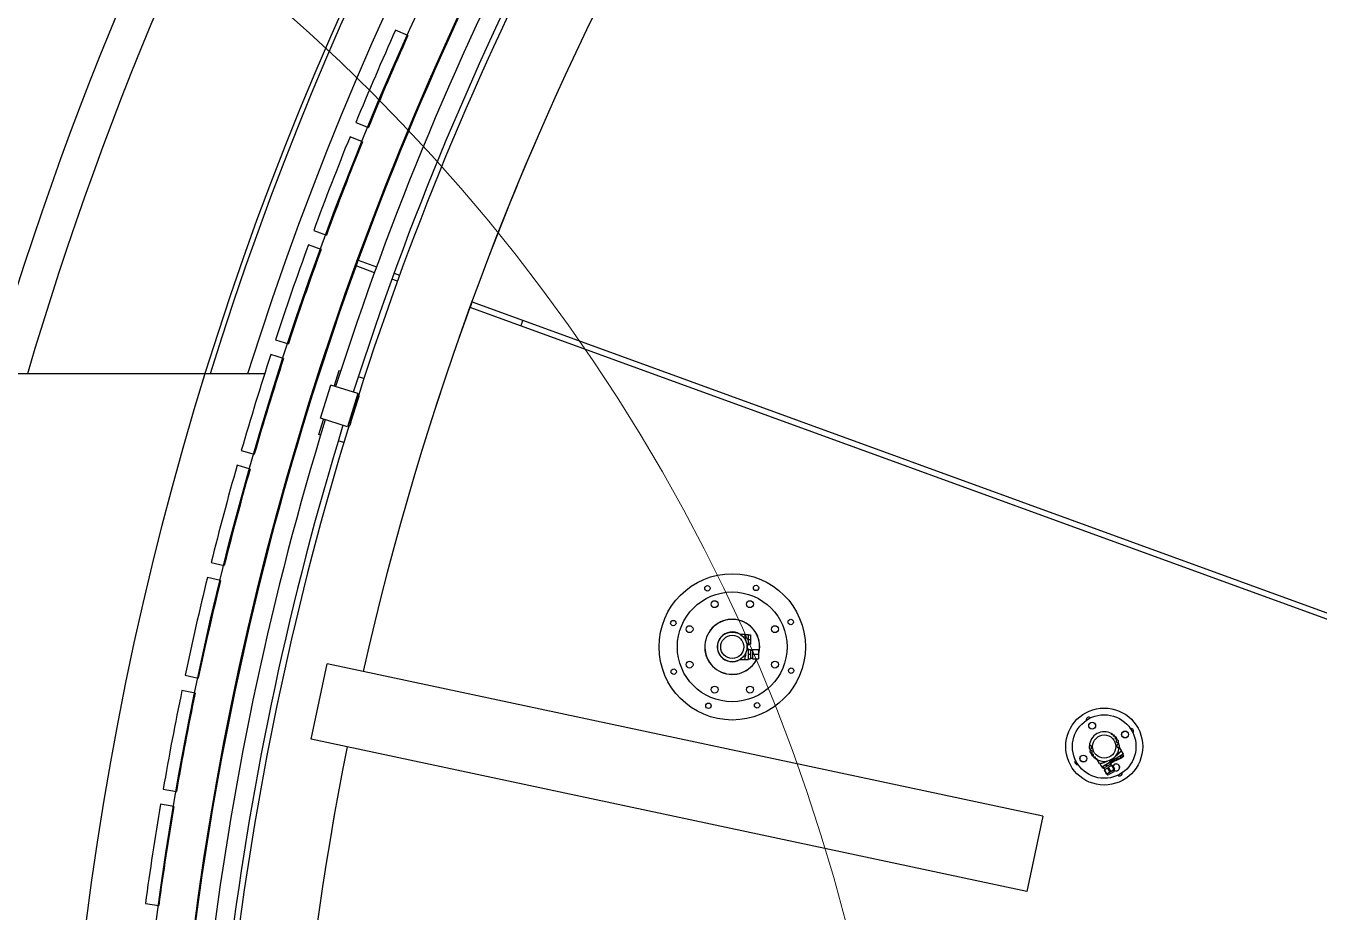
# Model space of a CAD drawing. Header units: millimetres. Extents: x 0 to 89100, y 0 to 63000.
# Drawn here: x 34359 to 37717, y 16905 to 19206 of the extents above; entities that cross this region are included whole.
import ezdxf

# ---------------------------------------------------------------- set-up
doc = ezdxf.new("R2010")
doc.units = ezdxf.units.MM
doc.header["$LTSCALE"] = 150
doc.layers.add('4003-AREA-02.1_F-Foundation', color=7, linetype='Continuous', lineweight=25, true_color=0xadadad)
for name, color, linetype, lineweight in [('4003-AREA-02.1_T-Tank', 7, 'Continuous', 25), ('Detail Boundary', 7, 'Continuous', 18), ('Visible', 7, 'Continuous', 25), ('Visible Narrow', 7, 'Continuous', 18)]:
    doc.layers.add(name, color=color, linetype=linetype, lineweight=lineweight)

# ---------------------------------------------------------------- blocks, each defined once
blk = doc.blocks.new('2dDetail0')
at = {"layer": 'Detail Boundary'}
blk.add_circle((212.881, 104.715), 31.352, dxfattribs=at)

msp = doc.modelspace()

# ---------------------------------------------------------------- linework, layer by layer
at = {"layer": '4003-AREA-02.1_F-Foundation'}
msp.add_circle((42877.43, 15802.58), 8430, dxfattribs=at)
at = {"layer": '4003-AREA-02.1_T-Tank'}
msp.add_circle((42877.43, 15802.58), 8150, dxfattribs=at)
at = {"layer": 'Visible'}
for p, q in [((35350.7, 19180.58), (35318.8, 19194.98)), ((35215.74, 18955.31), (35248.14, 18942.07)), ((35233.01, 18905.05), (35200.61, 18918.29)), ((35106.31, 18675.03), (35139.17, 18662.97)), ((35125.39, 18625.42), (35092.54, 18637.48)), ((35263.99, 18565.14), (35216.2, 18582.53)), ((35221.68, 18597.56), (35269.46, 18580.17)), ((35323.8, 18543.37), (35309.37, 18548.62)), ((35314.85, 18563.65), (35329.27, 18558.4)), ((42468.9, 15942.76), (35512.23, 18474.78)), ((35517.71, 18489.82), (42474.38, 15957.8)), ((35007.14, 18390.96), (35040.41, 18380.1)), ((35028.01, 18342.08), (34994.73, 18352.93)), ((35171.36, 18310.71), (35159.09, 18271.59)), ((35175.95, 18309.27), (35171.36, 18310.71)), ((34978.62, 18302.58), (28417.42, 18302.58)), ((35124.22, 18187.15), (35151.15, 18273.03)), ((35220.81, 18251.18), (35151.15, 18273.03)), ((35159.09, 18271.59), (35158.79, 18270.64)), ((35236.65, 18290.23), (35222.04, 18294.81)), ((35220.81, 18251.18), (35193.87, 18165.31)), ((35218.53, 18237.23), (35199.97, 18178.07)), ((35202.84, 18177.17), (35221.39, 18236.33)), ((35218.41, 18243.55), (35220.32, 18242.95)), ((35218.53, 18237.23), (35220.32, 18242.95)), ((35219.31, 18246.41), (35224.08, 18244.92)), ((35221.39, 18236.33), (35224.08, 18244.92)), ((35119.28, 18144.69), (35131.55, 18183.81)), ((35193.87, 18165.31), (35124.22, 18187.15)), ((35131.85, 18184.76), (35131.55, 18183.81)), ((35195.37, 18170.08), (35200.14, 18168.58)), ((35196.27, 18172.94), (35198.18, 18172.34)), ((35199.97, 18178.07), (35198.18, 18172.34)), ((35202.84, 18177.17), (35200.14, 18168.58)), ((35123.88, 18143.24), (35119.28, 18144.69)), ((34918.34, 18103.47), (34951.99, 18093.83)), ((35184.55, 18124.21), (35169.97, 18128.79)), ((34940.97, 18055.38), (34907.32, 18065.02)), ((34840.04, 17812.95), (34874.02, 17804.54)), ((34864.4, 17765.71), (34830.43, 17774.13)), ((36212.71, 17626.74), (36224.95, 17626.74)), ((36225.16, 17626.15), (36235.59, 17626.15)), ((36228.77, 17612.65), (36228.77, 17612.65)), ((36230.77, 17601.42), (36231.59, 17601.42)), ((36231.06, 17599.83), (36231.59, 17599.83)), ((36231.59, 17601.42), (36231.59, 17599.83)), ((36231.59, 17587.46), (36231.59, 17599.83)), ((36231.59, 17599.15), (36235.59, 17599.15)), ((36235.59, 17624.65), (36235.59, 17626.15)), ((36235.59, 17624.65), (36235.59, 17624.01)), ((36235.59, 17624.65), (36240.59, 17624.65)), ((36235.59, 17613.29), (36235.59, 17624.01)), ((36235.59, 17613.29), (36235.59, 17612.65)), ((36235.59, 17612.65), (36235.59, 17612.01)), ((36235.59, 17612.65), (36240.59, 17612.65)), ((36235.59, 17601.29), (36235.59, 17612.01)), ((36235.59, 17601.29), (36235.59, 17600.65)), ((36235.59, 17600.65), (36240.59, 17600.65)), ((36235.59, 17599.15), (36235.59, 17600.65)), ((36240.59, 17624.65), (36240.59, 17612.65)), ((36240.59, 17612.65), (36240.59, 17600.65)), ((36230.77, 17585.87), (36231.59, 17585.87)), ((36231.06, 17587.46), (36231.59, 17587.46)), ((36231.59, 17588.15), (36235.59, 17588.15)), ((36231.59, 17587.46), (36231.59, 17585.87)), ((36235.59, 17586.65), (36235.59, 17588.15)), ((36235.59, 17586.65), (36235.59, 17586.01)), ((36235.59, 17586.65), (36240.59, 17586.65)), ((36235.59, 17575.29), (36235.59, 17586.01)), ((36235.59, 17575.29), (36235.59, 17574.65)), ((36235.59, 17574.65), (36235.59, 17574.01)), ((36235.59, 17574.65), (36240.59, 17574.65)), ((36235.59, 17563.29), (36235.59, 17574.01)), ((36240.59, 17586.65), (36240.59, 17574.65)), ((36240.59, 17584.65), (36245.59, 17584.65)), ((36240.59, 17574.65), (36240.59, 17562.65)), ((36240.59, 17564.65), (36245.59, 17564.65)), ((36245.59, 17586.65), (36245.59, 17574.65)), ((36245.59, 17586.65), (36261.59, 17586.65)), ((36245.59, 17574.65), (36245.59, 17562.65)), ((36245.59, 17574.65), (36261.59, 17574.65)), ((36261.59, 17586.65), (36261.59, 17574.65)), ((36261.59, 17574.65), (36261.59, 17562.65)), ((35099.94, 17353.55), (35141.52, 17549.18)), ((37000, 17154.11), (35141.52, 17549.18)), ((36212.71, 17560.56), (36224.95, 17560.56)), ((36225.16, 17561.15), (36235.59, 17561.15)), ((36235.59, 17563.29), (36235.59, 17562.65)), ((36235.59, 17562.65), (36240.59, 17562.65)), ((36235.59, 17561.15), (36235.59, 17562.65)), ((36245.59, 17562.65), (36261.59, 17562.65)), ((34772.34, 17519.78), (34806.6, 17512.61)), ((34798.4, 17473.46), (34764.15, 17480.63)), ((36958.41, 16958.48), (35099.94, 17353.55)), ((37203.71, 17324.16), (37198.02, 17334)), ((37146.69, 17290.56), (37140.28, 17301.21)), ((37175.86, 17295.4), (37152.6, 17281.7)), ((37171.87, 17297.7), (37171.45, 17298.4)), ((37171.87, 17297.7), (37173.24, 17298.5)), ((37172.97, 17298.96), (37173.24, 17298.5)), ((37183.89, 17304.78), (37173.24, 17298.5)), ((37175.2, 17295.54), (37173.4, 17298.6)), ((37175.23, 17295.56), (37173.43, 17298.62)), ((37175.23, 17295.56), (37175.2, 17295.54)), ((37177.3, 17296.78), (37175.5, 17299.83)), ((37175.67, 17295.73), (37175.86, 17295.4)), ((37178.3, 17297.37), (37176.5, 17300.43)), ((37176.63, 17295.86), (37176.5, 17296.09)), ((37176.55, 17295.81), (37184.64, 17300.58)), ((37177.82, 17293.66), (37176.55, 17295.81)), ((37178.3, 17297.37), (37177.3, 17296.78)), ((37177.82, 17293.66), (37185.91, 17298.42)), ((37182.43, 17299.8), (37180.63, 17302.86)), ((37183.44, 17300.4), (37181.64, 17303.45)), ((37183.44, 17300.4), (37182.43, 17299.8)), ((37183.89, 17304.78), (37183.63, 17305.24)), ((37185.5, 17301.61), (37183.7, 17304.67)), ((37185.54, 17301.63), (37183.74, 17304.69)), ((37183.89, 17304.78), (37185.27, 17305.59)), ((37184.56, 17300.53), (37184.43, 17300.76)), ((37185.91, 17298.42), (37184.64, 17300.58)), ((37184.85, 17306.3), (37185.27, 17305.59)), ((37185.14, 17301.32), (37185.34, 17300.99)), ((37208.6, 17314.69), (37185.34, 17300.99)), ((37185.54, 17301.63), (37185.5, 17301.61)), ((37188.1, 17297.97), (37186.07, 17301.42)), ((37188.32, 17298.1), (37186.29, 17301.55)), ((37195.3, 17300.82), (37188.1, 17297.97)), ((37188.1, 17297.97), (37188.32, 17298.1)), ((37191.77, 17300.14), (37189.74, 17303.58)), ((37191.77, 17300.14), (37195.55, 17302.36)), ((37195.55, 17302.36), (37193.52, 17305.81)), ((37195.3, 17300.82), (37203.91, 17305.9)), ((37202.45, 17306.43), (37200.42, 17309.87)), ((37202.45, 17306.43), (37206.23, 17308.65)), ((37203.3, 17323.68), (37208.6, 17314.69)), ((37203.91, 17305.9), (37209.9, 17310.82)), ((37206.23, 17308.65), (37204.2, 17312.1)), ((37209.68, 17310.69), (37207.64, 17314.13)), ((37209.9, 17310.82), (37207.87, 17314.26)), ((37209.68, 17310.69), (37209.9, 17310.82)), ((37147.3, 17290.68), (37152.6, 17281.7)), ((37153.59, 17282.28), (37156.13, 17277.98)), ((37154.45, 17282.79), (37156.99, 17278.48)), ((37156.13, 17277.98), (37156.99, 17278.48)), ((37156.99, 17278.48), (37165.03, 17283.22)), ((37158.15, 17279.17), (37160.69, 17274.86)), ((37158.66, 17273.67), (37159.53, 17274.18)), ((37158.66, 17273.67), (37164.12, 17264.41)), ((37167.57, 17278.91), (37159.53, 17274.18)), ((37159.53, 17274.18), (37164.98, 17264.91)), ((37162.49, 17287.53), (37165.03, 17283.22)), ((37164.12, 17264.41), (37164.98, 17264.91)), ((37164.44, 17288.68), (37166.98, 17284.37)), ((37165.74, 17263.33), (37165.02, 17263.51)), ((37165.03, 17283.22), (37166.98, 17284.37)), ((37185.56, 17275), (37165.74, 17263.33)), ((37166.98, 17284.37), (37175.67, 17289.49)), ((37167.57, 17278.91), (37169.52, 17280.06)), ((37167.57, 17278.91), (37173.03, 17269.65)), ((37178.21, 17285.18), (37169.52, 17280.06)), ((37169.52, 17280.06), (37174.98, 17270.8)), ((37184.14, 17269.53), (37171.22, 17261.91)), ((37173.03, 17269.65), (37174.98, 17270.8)), ((37173.13, 17293.8), (37175.67, 17289.49)), ((37174.22, 17294.44), (37176.76, 17290.13)), ((37174.87, 17294.82), (37177.4, 17290.51)), ((37175.38, 17289.32), (37177.92, 17285.01)), ((37175.67, 17289.49), (37176.76, 17290.13)), ((37176.76, 17290.13), (37177.4, 17290.51)), ((37178.21, 17285.18), (37179.3, 17285.82)), ((37178.21, 17285.18), (37183.67, 17275.92)), ((37179.94, 17286.2), (37179.3, 17285.82)), ((37179.3, 17285.82), (37184.75, 17276.56)), ((37179.94, 17286.2), (37185.4, 17276.94)), ((37183.67, 17275.92), (37184.75, 17276.56)), ((37185.56, 17275), (37185.74, 17275.72)), ((34715.34, 17224.35), (34749.83, 17218.42)), ((34743.06, 17179), (34708.57, 17184.92)), ((37000, 17154.11), (36958.41, 16958.48)), ((34669.09, 16927.03), (34703.78, 16922.37))]:
    msp.add_line(p, q, dxfattribs=at)
for centre, radius in [((42877.43, 15802.58), 8250), ((36193.09, 17593.65), 190), ((36193.09, 17593.65), 142.5), ((36128.6, 17745.53), 7), ((36254.88, 17746.64), 7), ((36147.16, 17704.51), 9), ((36239.01, 17704.51), 9), ((36344.96, 17658.14), 7), ((36040.1, 17655.44), 7), ((36082.22, 17639.57), 9), ((36193.09, 17593.65), 38.47), ((36303.95, 17639.57), 9), ((36193.09, 17593.65), 29.99), ((36041.21, 17529.16), 7), ((36082.22, 17547.73), 9), ((36303.95, 17547.73), 9), ((36346.08, 17531.86), 7), ((36147.16, 17482.78), 9), ((36239.01, 17482.78), 9), ((36131.29, 17440.66), 7), ((36257.57, 17441.77), 7), ((37159.01, 17334.83), 100), ((37159.01, 17334.83), 82.5), ((37127.76, 17388.96), 9), ((37127.76, 17388.96), 8.75), ((37159.02, 17334.81), 30), ((37178.97, 17367.37), 1.31), ((37183.99, 17363.04), 1.82), ((37213.14, 17366.08), 9), ((37213.14, 17366.08), 8.75), ((37104.89, 17303.58), 9), ((37104.89, 17303.58), 8.75), ((37134.06, 17306.59), 1.82), ((37139.08, 17302.25), 1.31)]:
    msp.add_circle(centre, radius, dxfattribs=at)
for centre, radius, start, end in [((42877.43, 15802.58), 8966, 45.965085, 163.809544), ((42877.43, 15802.58), 8420, 197.272232, 162.727768), ((42877.43, 15802.58), 8326.9, 263.582685, 162.528471), ((42877.43, 15802.58), 8874, 135.297004, 163.637001), ((42877.43, 15802.58), 8150, 140.056241, 159.943759), ((42877.43, 15802.58), 8099.15, 152.355853, 162.268046), ((42877.43, 15802.58), 8050.85, 152.355853, 162.266136), ((42877.43, 15802.58), 8285, 155.828902, 157.633203), ((42877.43, 15802.58), 8250, 155.829489, 157.632616), ((42877.43, 15802.58), 8285, 157.909827, 159.714127), ((42877.43, 15802.58), 8250, 157.910414, 159.713541), ((42877.43, 15802.58), 8285, 159.990752, 161.795052), ((42877.43, 15802.58), 8250, 159.991339, 161.794466), ((42877.43, 15802.58), 8150, 160.056241, 179.943759), ((42877.43, 15802.58), 8150, 159.943759, 160.056241), ((42877.43, 15802.58), 7695, 159.940433, 160.059567), ((42877.43, 15802.58), 8285, 162.071677, 163.875977), ((42877.43, 15802.58), 8250, 162.072264, 163.87539), ((42877.43, 15802.58), 8099.15, 162.904736, 172.926587), ((42877.43, 15802.58), 8050.85, 162.906646, 172.924677), ((42877.43, 15802.58), 8285, 164.152602, 165.956902), ((42877.43, 15802.58), 8250, 164.153188, 165.956315), ((42877.43, 15802.58), 8285, 166.233526, 168.037827), ((42877.43, 15802.58), 8250, 166.234113, 168.03724), ((36193.09, 17593.65), 71.5, 343.34381, 334.30589), ((36193.09, 17593.65), 71.21, 344.13671, 334.19435), ((36193.09, 17593.65), 38.69, 58.78656, 301.21344), ((36130.59, 17593.65), 100, 6.231, 10.95278), ((36193.09, 17593.65), 38.69, 354.25945, 5.74055), ((36130.59, 17593.65), 100, 349.04722, 353.769), ((42877.43, 15802.58), 8285, 168.314451, 170.118752), ((42877.43, 15802.58), 8250, 168.315038, 170.118165), ((37119.01, 17404.11), 7, 48.60084, 191.39916), ((37159.02, 17334.81), 38.47, 60.41135, 177.48785), ((37179.02, 17367.45), 1.21, 55.0364, 61.97569), ((37159.02, 17334.81), 38.47, 50.96709, 56.60065), ((37184.05, 17363.11), 1.72, 45.07294, 51.93906), ((37159.02, 17334.81), 38.47, 39.54736, 46.04491), ((37228.29, 17374.83), 7, 318.60084, 101.39916), ((37159.02, 17334.81), 38.47, 187.52415, 197.52173), ((37159.02, 17334.81), 38.47, 240.41135, 357.48785), ((37188.75, 17356.82), 2.51, 33.10268, 39.90933), ((37159.02, 17334.81), 38.47, 25.49027, 33.46464), ((37192.2, 17347.89), 3.86, 18.12939, 24.88465), ((37159.02, 17334.81), 38.47, 7.52415, 17.52173), ((37089.73, 17294.83), 7, 138.60084, 281.39916), ((37125.85, 17321.74), 3.86, 198.12939, 204.88465), ((37159.02, 17334.81), 38.47, 205.49027, 213.46464), ((37129.29, 17312.81), 2.51, 213.10268, 219.90933), ((37159.02, 17334.81), 38.47, 219.54736, 226.04491), ((37133.99, 17306.52), 1.72, 225.07294, 231.93906), ((37159.02, 17334.81), 38.47, 230.96709, 236.60065), ((37139.02, 17302.17), 1.21, 235.0364, 241.97569), ((37127.3, 17388.66), 100, 289.55322, 294.275), ((37160.29, 17332.66), 40, 291.87907, 309.13293), ((37178.15, 17302.35), 8.7, 267.84619, 333.16581), ((37160.29, 17332.66), 39.62, 297.03618, 303.97582), ((37127.3, 17388.66), 100, 306.737, 311.45878), ((37169.19, 17265.36), 4, 210.506, 300.506), ((37190.26, 17280.7), 9, 242.46761, 163.1805), ((37190.26, 17280.7), 8.75, 241.66852, 164.70872), ((37182.11, 17272.97), 4, 300.506, 30.506), ((37199.01, 17265.55), 7, 228.60084, 11.39916), ((42877.43, 15802.58), 8285, 170.395376, 172.199677), ((42877.43, 15802.58), 8250, 170.395963, 172.19909)]:
    msp.add_arc(centre, radius, start, end, dxfattribs=at)
for centre, major_axis, ratio, start_param, end_param in [((42870.09, 15803.76), (1242.75, 7728.95), 0.9999988, 0.4482162, 1.5079561), ((42870.1, 15803.76), (1274.5, 7926.4), 0.9999988, 1.2449539, 1.4211825), ((42870.17, 15803.75), (1242.66, 7728.43), 0.9999988, 1.3799582, 1.3820022), ((42870.1, 15803.76), (1274.5, 7926.4), 0.9999988, 1.4311474, 1.6073806), ((42870.09, 15803.76), (1242.75, 7728.95), 0.9999988, 1.5335054, 2.518931), ((37156.19, 17330.24), (20.11, -34.14), 0.5, 6.2226255, 6.3437451), ((37164.4, 17335.08), (20.11, -34.14), 0.5, 6.2226255, 6.3437451)]:
    msp.add_ellipse(centre, major_axis=major_axis, ratio=ratio, start_param=start_param, end_param=end_param, dxfattribs=at)
for points, knots in [([(36228.77, 17612.65), (36228.43, 17614.4), (36228.04, 17616.12), (36227.24, 17619.35), (36226.83, 17620.83), (36226.06, 17623.41), (36225.72, 17624.49), (36225.2, 17626.03), (36225.03, 17626.51), (36224.96, 17626.72), (36224.95, 17626.74), (36224.95, 17626.74)], [-3.2040286, -3.2040286, -3.2040286, -3.2040286, -2.6702293, -2.6702293, -2.1390184, -2.1390184, -1.6018016, -1.6018016, -1.0849327, -1.0849327, -0.9490741, -0.9490741, -0.9490741, -0.9490741]), ([(36224.95, 17560.56), (36224.95, 17560.56), (36224.95, 17560.56), (36224.96, 17560.58), (36225.09, 17560.94), (36225.56, 17562.33), (36225.9, 17563.37), (36226.7, 17565.99), (36227.15, 17567.58), (36228, 17571), (36228.41, 17572.81), (36228.77, 17574.65)], [-2.2570602, -2.2570602, -2.2570602, -2.2570602, -2.2374266, -2.2374266, -1.7027674, -1.7027674, -1.1397398, -1.1397398, -0.5606326, -0.5606326, 0, 0, 0, 0]), ([(37120.52, 17336.42), (37120.26, 17336.1), (37120.06, 17335.74), (37119.75, 17334.99), (37119.64, 17334.6), (37119.47, 17333.47), (37119.5, 17332.71), (37119.83, 17331.36), (37120.08, 17330.84), (37120.58, 17330.06), (37120.89, 17329.73), (37121.56, 17329.24), (37121.88, 17329.09), (37122.54, 17328.89), (37122.87, 17328.86), (37123.57, 17328.93), (37123.92, 17329.04), (37124.51, 17329.36), (37124.87, 17329.6), (37125.23, 17330.05)], [-1.6090311, -1.6090311, -1.6090311, -1.6090311, -1.482703, -1.482703, -1.3561132, -1.3561132, -1.1304218, -1.1304218, -0.9277192, -0.9277192, -0.7363072, -0.7363072, -0.5716999, -0.5716999, -0.3817858, -0.3817858, -0.1705714, -0.1705714, 0, 0, 0, 0]), ([(37125.23, 17330.05), (37125.61, 17330.51), (37125.82, 17331.01), (37126.09, 17331.79), (37126.19, 17332.27), (37126.26, 17333.34), (37126.21, 17334), (37125.86, 17335.23), (37125.61, 17335.74), (37125.11, 17336.44), (37124.81, 17336.8), (37124.07, 17337.28), (37123.75, 17337.42), (37123.03, 17337.6), (37122.72, 17337.59), (37122.18, 17337.54), (37121.83, 17337.42), (37121.25, 17337.1), (37120.88, 17336.86), (37120.52, 17336.42)], [-1.472432, -1.472432, -1.472432, -1.472432, -1.3377055, -1.3377055, -1.1479442, -1.1479442, -0.917166, -0.917166, -0.7189185, -0.7189185, -0.5770011, -0.5770011, -0.4876941, -0.4876941, -0.3821992, -0.3821992, -0.1715089, -0.1715089, 0, 0, 0, 0]), ([(37188.77, 17359.32), (37188.66, 17359.31), (37188.61, 17359.3), (37188.34, 17359.26), (37188.11, 17359.18), (37187.71, 17358.95), (37187.53, 17358.8), (37187.28, 17358.47), (37187.13, 17358.26), (37186.96, 17357.67), (37186.93, 17357.37), (37187, 17356.76), (37187.1, 17356.44), (37187.41, 17355.86), (37187.63, 17355.6), (37188.12, 17355.2), (37188.38, 17355.05), (37188.92, 17354.88), (37189.19, 17354.84), (37189.45, 17354.85)], [-0.88809405, -0.88809405, -0.88809405, -0.88809405, -0.85408507, -0.85408507, -0.70432621, -0.70432621, -0.55057287, -0.55057287, -0.45351319, -0.45351319, -0.36719905, -0.36719905, -0.26892999, -0.26892999, -0.1703214, -0.1703214, -0.07964232, -0.07964232, 0, 0, 0, 0]), ([(37189.45, 17354.85), (37189.61, 17354.86), (37189.77, 17354.89), (37190.08, 17354.98), (37190.22, 17355.05), (37190.6, 17355.27), (37190.77, 17355.45), (37190.99, 17355.77), (37191.14, 17356), (37191.28, 17356.63), (37191.29, 17356.93), (37191.19, 17357.55), (37191.07, 17357.86), (37190.72, 17358.41), (37190.5, 17358.66), (37189.99, 17359.04), (37189.72, 17359.16), (37189.24, 17359.3), (37189.06, 17359.33), (37188.77, 17359.32)], [-2.0208705, -2.0208705, -2.0208705, -2.0208705, -1.8772545, -1.8772545, -1.7333861, -1.7333861, -1.4840345, -1.4840345, -1.2802086, -1.2802086, -1.1063424, -1.1063424, -0.9134867, -0.9134867, -0.7236901, -0.7236901, -0.5382233, -0.5382233, -0.3900342, -0.3900342, -0.3900342, -0.3900342]), ([(37194.84, 17350.7), (37194.79, 17350.74), (37194.74, 17350.79), (37194.41, 17351.06), (37194.1, 17351.24), (37193.35, 17351.51), (37192.99, 17351.54), (37192.44, 17351.51), (37192.14, 17351.46), (37191.53, 17351.18), (37191.26, 17350.98), (37190.77, 17350.47), (37190.58, 17350.16), (37190.3, 17349.39), (37190.23, 17348.94), (37190.27, 17347.99), (37190.39, 17347.49), (37190.81, 17346.58), (37191.1, 17346.17), (37191.46, 17345.83)], [-0.9704707, -0.9704707, -0.9704707, -0.9704707, -0.9524176, -0.9524176, -0.85976986, -0.85976986, -0.74750581, -0.74750581, -0.64536478, -0.64536478, -0.54574744, -0.54574744, -0.43407682, -0.43407682, -0.30115872, -0.30115872, -0.14884368, -0.14884368, 0, 0, 0, 0]), ([(37191.46, 17345.83), (37191.64, 17345.66), (37191.84, 17345.51), (37192.26, 17345.27), (37192.48, 17345.17), (37193.06, 17345), (37193.4, 17344.98), (37193.95, 17345.03), (37194.22, 17345.09), (37194.79, 17345.35), (37195.06, 17345.55), (37195.54, 17346.06), (37195.73, 17346.38), (37196.01, 17347.15), (37196.07, 17347.6), (37196.03, 17348.56), (37195.9, 17349.07), (37195.43, 17350.09), (37195.11, 17350.45), (37194.84, 17350.7)], [-1.02918354, -1.02918354, -1.02918354, -1.02918354, -0.99109345, -0.99109345, -0.95291598, -0.95291598, -0.89650154, -0.89650154, -0.85215658, -0.85215658, -0.80310396, -0.80310396, -0.74741836, -0.74741836, -0.68109495, -0.68109495, -0.60482262, -0.60482262, -0.51371144, -0.51371144, -0.51371144, -0.51371144]), ([(37192.82, 17339.58), (37192.44, 17339.11), (37192.23, 17338.62), (37191.95, 17337.84), (37191.86, 17337.36), (37191.79, 17336.29), (37191.84, 17335.63), (37192.19, 17334.4), (37192.43, 17333.89), (37192.93, 17333.18), (37193.24, 17332.82), (37193.98, 17332.34), (37194.29, 17332.2), (37195.01, 17332.02), (37195.32, 17332.03), (37195.86, 17332.09), (37196.22, 17332.21), (37196.8, 17332.52), (37197.17, 17332.77), (37197.53, 17333.21)], [-1.472432, -1.472432, -1.472432, -1.472432, -1.3377055, -1.3377055, -1.1479442, -1.1479442, -0.917166, -0.917166, -0.7189185, -0.7189185, -0.5770011, -0.5770011, -0.4876941, -0.4876941, -0.3821992, -0.3821992, -0.1715089, -0.1715089, 0, 0, 0, 0]), ([(37197.53, 17333.21), (37197.78, 17333.53), (37197.98, 17333.88), (37198.29, 17334.63), (37198.4, 17335.03), (37198.58, 17336.16), (37198.55, 17336.91), (37198.22, 17338.26), (37197.97, 17338.79), (37197.46, 17339.56), (37197.16, 17339.9), (37196.49, 17340.39), (37196.16, 17340.54), (37195.51, 17340.74), (37195.17, 17340.77), (37194.48, 17340.7), (37194.12, 17340.58), (37193.54, 17340.27), (37193.17, 17340.02), (37192.82, 17339.58)], [-1.6078877, -1.6078877, -1.6078877, -1.6078877, -1.4817493, -1.4817493, -1.3553528, -1.3553528, -1.1299686, -1.1299686, -0.9275041, -0.9275041, -0.7363385, -0.7363385, -0.5717803, -0.5717803, -0.3818182, -0.3818182, -0.170612, -0.170612, 0, 0, 0, 0]), ([(37126.58, 17323.8), (37126.4, 17323.96), (37126.21, 17324.11), (37125.79, 17324.36), (37125.56, 17324.46), (37124.98, 17324.63), (37124.65, 17324.65), (37124.09, 17324.6), (37123.83, 17324.54), (37123.26, 17324.28), (37122.99, 17324.08), (37122.51, 17323.56), (37122.32, 17323.25), (37122.03, 17322.48), (37121.97, 17322.02), (37122.01, 17321.06), (37122.14, 17320.55), (37122.62, 17319.54), (37122.94, 17319.17), (37123.2, 17318.93)], [-1.02918354, -1.02918354, -1.02918354, -1.02918354, -0.99109345, -0.99109345, -0.95291598, -0.95291598, -0.89650154, -0.89650154, -0.85215658, -0.85215658, -0.80310396, -0.80310396, -0.74741836, -0.74741836, -0.68109495, -0.68109495, -0.60482262, -0.60482262, -0.51371144, -0.51371144, -0.51371144, -0.51371144]), ([(37123.2, 17318.93), (37123.25, 17318.88), (37123.31, 17318.84), (37123.64, 17318.57), (37123.95, 17318.38), (37124.69, 17318.11), (37125.06, 17318.09), (37125.6, 17318.11), (37125.91, 17318.17), (37126.52, 17318.44), (37126.79, 17318.64), (37127.27, 17319.16), (37127.46, 17319.47), (37127.75, 17320.23), (37127.81, 17320.68), (37127.78, 17321.64), (37127.66, 17322.14), (37127.24, 17323.05), (37126.95, 17323.46), (37126.58, 17323.8)], [-0.96963496, -0.96963496, -0.96963496, -0.96963496, -0.95160389, -0.95160389, -0.85904006, -0.85904006, -0.74686425, -0.74686425, -0.64482063, -0.64482063, -0.54529794, -0.54529794, -0.43373625, -0.43373625, -0.3009485, -0.3009485, -0.14878153, -0.14878153, 0, 0, 0, 0]), ([(37128.59, 17314.78), (37128.43, 17314.77), (37128.27, 17314.74), (37127.97, 17314.65), (37127.82, 17314.58), (37127.45, 17314.35), (37127.28, 17314.17), (37127.05, 17313.86), (37126.91, 17313.63), (37126.76, 17313), (37126.75, 17312.7), (37126.86, 17312.08), (37126.98, 17311.77), (37127.32, 17311.21), (37127.54, 17310.97), (37128.06, 17310.59), (37128.33, 17310.46), (37128.8, 17310.33), (37128.98, 17310.3), (37129.28, 17310.31)], [-2.0208705, -2.0208705, -2.0208705, -2.0208705, -1.8772545, -1.8772545, -1.7333861, -1.7333861, -1.4840345, -1.4840345, -1.2802086, -1.2802086, -1.1063424, -1.1063424, -0.9134867, -0.9134867, -0.7236901, -0.7236901, -0.5382233, -0.5382233, -0.3900342, -0.3900342, -0.3900342, -0.3900342]), ([(37129.28, 17310.31), (37129.39, 17310.32), (37129.43, 17310.33), (37129.71, 17310.37), (37129.93, 17310.45), (37130.34, 17310.68), (37130.52, 17310.83), (37130.77, 17311.15), (37130.91, 17311.37), (37131.09, 17311.96), (37131.11, 17312.25), (37131.05, 17312.87), (37130.95, 17313.19), (37130.63, 17313.76), (37130.42, 17314.02), (37129.93, 17314.43), (37129.66, 17314.57), (37129.12, 17314.75), (37128.86, 17314.79), (37128.59, 17314.78)], [-0.88809405, -0.88809405, -0.88809405, -0.88809405, -0.85408507, -0.85408507, -0.70432621, -0.70432621, -0.55057287, -0.55057287, -0.45351319, -0.45351319, -0.36719905, -0.36719905, -0.26892999, -0.26892999, -0.1703214, -0.1703214, -0.07964232, -0.07964232, 0, 0, 0, 0]), ([(37188.32, 17298.1), (37188.47, 17298.17), (37188.62, 17298.25), (37188.77, 17298.32), (37188.92, 17298.39), (37189.07, 17298.47), (37189.22, 17298.55), (37189.37, 17298.62), (37189.51, 17298.7), (37189.66, 17298.78), (37189.73, 17298.82), (37189.81, 17298.86), (37189.88, 17298.91), (37189.95, 17298.95), (37190.02, 17298.99), (37190.1, 17299.03), (37190.24, 17299.12), (37190.38, 17299.2), (37190.52, 17299.29), (37190.66, 17299.38), (37190.81, 17299.47), (37190.94, 17299.56), (37191.08, 17299.65), (37191.22, 17299.75), (37191.36, 17299.84), (37191.5, 17299.94), (37191.63, 17300.04), (37191.77, 17300.14)], [0, 0, 0, 0, 1.0010743, 1.0010743, 1.0010743, 2.0022602, 2.0022602, 2.0022602, 3.0034647, 3.0034647, 3.0034647, 3.5040486, 3.5040486, 3.5040486, 4.0046088, 4.0046088, 4.0046088, 5.0056388, 5.0056388, 5.0056388, 6.0067057, 6.0067057, 6.0067057, 7.0078599, 7.0078599, 7.0078599, 8.0090487, 8.0090487, 8.0090487, 8.0090487]), ([(37193.5, 17313.72), (37193.75, 17313.94), (37194, 17314.16), (37194.24, 17314.38), (37194.37, 17314.49), (37194.49, 17314.6), (37194.61, 17314.71), (37194.73, 17314.82), (37194.85, 17314.93), (37194.97, 17315.04), (37195.09, 17315.15), (37195.21, 17315.27), (37195.33, 17315.38), (37195.45, 17315.49), (37195.57, 17315.6), (37195.69, 17315.71), (37195.81, 17315.82), (37195.93, 17315.93), (37196.05, 17316.05), (37196.17, 17316.16), (37196.28, 17316.27), (37196.4, 17316.38), (37196.52, 17316.49), (37196.63, 17316.6), (37196.75, 17316.71), (37196.86, 17316.82), (37196.97, 17316.93), (37197.09, 17317.04), (37197.2, 17317.15), (37197.31, 17317.26), (37197.42, 17317.37), (37197.53, 17317.48), (37197.64, 17317.59), (37197.75, 17317.7), (37197.86, 17317.81), (37197.97, 17317.91), (37198.08, 17318.02), (37198.18, 17318.13), (37198.29, 17318.23), (37198.39, 17318.34), (37198.5, 17318.44), (37198.6, 17318.55), (37198.7, 17318.65), (37198.75, 17318.7), (37198.8, 17318.76), (37198.85, 17318.81), (37198.9, 17318.86), (37198.95, 17318.91), (37199, 17318.96), (37199.1, 17319.06), (37199.2, 17319.17), (37199.3, 17319.27), (37199.39, 17319.37), (37199.49, 17319.47), (37199.58, 17319.57), (37199.68, 17319.66), (37199.77, 17319.76), (37199.87, 17319.86), (37199.96, 17319.96), (37200.05, 17320.05), (37200.14, 17320.15), (37200.23, 17320.24), (37200.32, 17320.34), (37200.4, 17320.43), (37200.49, 17320.53), (37200.58, 17320.62), (37200.66, 17320.71), (37200.74, 17320.8), (37200.83, 17320.89), (37200.91, 17320.98), (37200.99, 17321.06), (37201.07, 17321.15), (37201.14, 17321.24), (37201.22, 17321.32), (37201.3, 17321.4), (37201.37, 17321.49), (37201.45, 17321.57), (37201.52, 17321.65), (37201.59, 17321.73), (37201.66, 17321.81), (37201.73, 17321.88), (37201.8, 17321.96), (37201.87, 17322.04), (37201.93, 17322.11), (37202, 17322.18), (37202.06, 17322.25), (37202.13, 17322.33), (37202.19, 17322.4), (37202.25, 17322.46), (37202.31, 17322.53), (37202.37, 17322.6), (37202.42, 17322.66), (37202.48, 17322.73), (37202.54, 17322.79), (37202.59, 17322.85), (37202.64, 17322.91), (37202.69, 17322.97), (37202.75, 17323.03), (37202.79, 17323.09), (37202.84, 17323.14), (37202.89, 17323.2), (37202.93, 17323.25), (37202.98, 17323.3), (37203.02, 17323.35), (37203.06, 17323.4), (37203.1, 17323.45), (37203.14, 17323.49), (37203.18, 17323.54), (37203.22, 17323.58), (37203.25, 17323.62), (37203.29, 17323.66), (37203.32, 17323.7), (37203.35, 17323.73), (37203.38, 17323.77), (37203.41, 17323.8), (37203.44, 17323.84), (37203.46, 17323.87), (37203.49, 17323.89), (37203.51, 17323.92), (37203.53, 17323.95), (37203.55, 17323.97), (37203.57, 17324), (37203.59, 17324.02), (37203.61, 17324.04), (37203.63, 17324.06), (37203.64, 17324.08), (37203.65, 17324.09), (37203.67, 17324.1), (37203.68, 17324.12), (37203.68, 17324.13), (37203.69, 17324.14), (37203.7, 17324.14), (37203.7, 17324.15), (37203.71, 17324.15), (37203.71, 17324.16), (37203.71, 17324.16), (37203.71, 17324.16), (37203.71, 17324.16), (37203.71, 17324.16)], [0, 0, 0, 0, 0.9921281, 0.9921281, 0.9921281, 1.4883499, 1.4883499, 1.4883499, 1.9845113, 1.9845113, 1.9845113, 2.481689, 2.481689, 2.481689, 2.9801631, 2.9801631, 2.9801631, 3.4796873, 3.4796873, 3.4796873, 3.9799927, 3.9799927, 3.9799927, 4.4807934, 4.4807934, 4.4807934, 4.9817923, 4.9817923, 4.9817923, 5.482687, 5.482687, 5.482687, 5.9831749, 5.9831749, 5.9831749, 6.4829584, 6.4829584, 6.4829584, 6.9817506, 6.9817506, 6.9817506, 7.4792811, 7.4792811, 7.4792811, 7.7274948, 7.7274948, 7.7274948, 7.975713, 7.975713, 7.975713, 8.4732682, 8.4732682, 8.4732682, 8.9720891, 8.9720891, 8.9720891, 9.4718876, 9.4718876, 9.4718876, 9.9723621, 9.9723621, 9.9723621, 10.4732037, 10.4732037, 10.4732037, 10.9741017, 10.9741017, 10.9741017, 11.4747494, 11.4747494, 11.4747494, 11.9748495, 11.9748495, 11.9748495, 12.4741199, 12.4741199, 12.4741199, 12.9723001, 12.9723001, 12.9723001, 13.4691573, 13.4691573, 13.4691573, 13.9659376, 13.9659376, 13.9659376, 14.4642161, 14.4642161, 14.4642161, 14.9636726, 14.9636726, 14.9636726, 15.4639646, 15.4639646, 15.4639646, 15.9647413, 15.9647413, 15.9647413, 16.4656514, 16.4656514, 16.4656514, 16.9663498, 16.9663498, 16.9663498, 17.4665051, 17.4665051, 17.4665051, 17.9658069, 17.9658069, 17.9658069, 18.4639742, 18.4639742, 18.4639742, 18.9607635, 18.9607635, 18.9607635, 19.4576412, 19.4576412, 19.4576412, 19.9560168, 19.9560168, 19.9560168, 20.4555703, 20.4555703, 20.4555703, 20.9559542, 20.9559542, 20.9559542, 21.456803, 21.456803, 21.456803, 21.9577426, 21.9577426, 21.9577426, 22.4583987, 22.4583987, 22.4583987, 22.4914433, 22.4914433, 22.4914433, 22.4914433]), ([(37195.55, 17302.36), (37195.84, 17302.52), (37196.14, 17302.67), (37196.43, 17302.83), (37196.73, 17302.99), (37197.02, 17303.15), (37197.31, 17303.31), (37197.6, 17303.48), (37197.89, 17303.64), (37198.18, 17303.8), (37198.33, 17303.89), (37198.47, 17303.97), (37198.62, 17304.05), (37198.76, 17304.14), (37198.91, 17304.22), (37199.05, 17304.31), (37199.34, 17304.48), (37199.62, 17304.65), (37199.91, 17304.82), (37200.19, 17304.99), (37200.48, 17305.17), (37200.76, 17305.35), (37201.04, 17305.52), (37201.33, 17305.7), (37201.61, 17305.88), (37201.89, 17306.06), (37202.17, 17306.24), (37202.45, 17306.43)], [0, 0, 0, 0, 1.0010743, 1.0010743, 1.0010743, 2.0022602, 2.0022602, 2.0022602, 3.0034647, 3.0034647, 3.0034647, 3.5040486, 3.5040486, 3.5040486, 4.0046088, 4.0046088, 4.0046088, 5.0056388, 5.0056388, 5.0056388, 6.0067057, 6.0067057, 6.0067057, 7.0078599, 7.0078599, 7.0078599, 8.0090487, 8.0090487, 8.0090487, 8.0090487]), ([(37206.23, 17308.65), (37206.38, 17308.72), (37206.53, 17308.8), (37206.68, 17308.87), (37206.83, 17308.94), (37206.98, 17309.02), (37207.13, 17309.1), (37207.28, 17309.17), (37207.42, 17309.25), (37207.57, 17309.33), (37207.64, 17309.37), (37207.71, 17309.42), (37207.79, 17309.46), (37207.86, 17309.5), (37207.93, 17309.54), (37208, 17309.58), (37208.15, 17309.67), (37208.29, 17309.75), (37208.43, 17309.84), (37208.57, 17309.93), (37208.71, 17310.02), (37208.85, 17310.11), (37208.99, 17310.21), (37209.13, 17310.3), (37209.27, 17310.39), (37209.4, 17310.49), (37209.54, 17310.59), (37209.68, 17310.69)], [0, 0, 0, 0, 1.0010743, 1.0010743, 1.0010743, 2.0022602, 2.0022602, 2.0022602, 3.0034647, 3.0034647, 3.0034647, 3.5040486, 3.5040486, 3.5040486, 4.0046088, 4.0046088, 4.0046088, 5.0056388, 5.0056388, 5.0056388, 6.0067057, 6.0067057, 6.0067057, 7.0078599, 7.0078599, 7.0078599, 8.0090487, 8.0090487, 8.0090487, 8.0090487]), ([(37146.69, 17290.56), (37146.69, 17290.56), (37146.69, 17290.56), (37146.69, 17290.56), (37146.69, 17290.56), (37146.69, 17290.56), (37146.7, 17290.56), (37146.7, 17290.56), (37146.71, 17290.57), (37146.73, 17290.57), (37146.73, 17290.57), (37146.74, 17290.57), (37146.75, 17290.57), (37146.76, 17290.57), (37146.76, 17290.58), (37146.77, 17290.58), (37146.79, 17290.58), (37146.81, 17290.59), (37146.84, 17290.59), (37146.86, 17290.6), (37146.89, 17290.6), (37146.92, 17290.61), (37146.95, 17290.61), (37146.99, 17290.62), (37147.02, 17290.63), (37147.06, 17290.63), (37147.1, 17290.64), (37147.14, 17290.65), (37147.19, 17290.66), (37147.23, 17290.67), (37147.28, 17290.68), (37147.33, 17290.69), (37147.38, 17290.7), (37147.44, 17290.71), (37147.49, 17290.72), (37147.55, 17290.73), (37147.61, 17290.75), (37147.67, 17290.76), (37147.73, 17290.77), (37147.8, 17290.79), (37147.86, 17290.8), (37147.93, 17290.81), (37148, 17290.83), (37148.07, 17290.84), (37148.14, 17290.86), (37148.22, 17290.88), (37148.37, 17290.91), (37148.53, 17290.94), (37148.7, 17290.98), (37148.79, 17291), (37148.88, 17291.02), (37148.97, 17291.04), (37149.06, 17291.06), (37149.15, 17291.08), (37149.25, 17291.1), (37149.34, 17291.12), (37149.44, 17291.14), (37149.54, 17291.17), (37149.64, 17291.19), (37149.74, 17291.21), (37149.85, 17291.24), (37149.95, 17291.26), (37150.06, 17291.29), (37150.16, 17291.31), (37150.27, 17291.34), (37150.38, 17291.36), (37150.5, 17291.39), (37150.61, 17291.42), (37150.72, 17291.44), (37150.84, 17291.47), (37150.95, 17291.5), (37151.07, 17291.53), (37151.19, 17291.56), (37151.31, 17291.59), (37151.43, 17291.62), (37151.56, 17291.65), (37151.62, 17291.66), (37151.68, 17291.68), (37151.74, 17291.7), (37151.8, 17291.71), (37151.86, 17291.73), (37151.93, 17291.74), (37152.05, 17291.77), (37152.18, 17291.81), (37152.31, 17291.84), (37152.44, 17291.87), (37152.57, 17291.91), (37152.7, 17291.94), (37152.84, 17291.98), (37152.97, 17292.01), (37153.11, 17292.05), (37153.24, 17292.09), (37153.38, 17292.12), (37153.52, 17292.16), (37153.66, 17292.2), (37153.8, 17292.24), (37153.94, 17292.28), (37154.08, 17292.32), (37154.22, 17292.35), (37154.37, 17292.4), (37154.51, 17292.44), (37154.65, 17292.48), (37154.8, 17292.52), (37154.94, 17292.56), (37155.09, 17292.6), (37155.24, 17292.65), (37155.39, 17292.69), (37155.53, 17292.73), (37155.68, 17292.78), (37155.83, 17292.82), (37155.98, 17292.86), (37156.13, 17292.91), (37156.28, 17292.95), (37156.43, 17293), (37156.58, 17293.05), (37156.66, 17293.07), (37156.74, 17293.09), (37156.81, 17293.12), (37156.89, 17293.14), (37156.96, 17293.16), (37157.04, 17293.19), (37157.19, 17293.24), (37157.34, 17293.28), (37157.5, 17293.33), (37157.65, 17293.38), (37157.81, 17293.43), (37157.96, 17293.48), (37158.12, 17293.53), (37158.27, 17293.58), (37158.43, 17293.63), (37158.58, 17293.68), (37158.74, 17293.73), (37158.89, 17293.78), (37159.05, 17293.84), (37159.2, 17293.89), (37159.36, 17293.94), (37159.52, 17293.99), (37159.67, 17294.05), (37159.83, 17294.1), (37159.98, 17294.16), (37160.14, 17294.21), (37160.3, 17294.26), (37160.45, 17294.32), (37160.61, 17294.37), (37160.76, 17294.43)], [9.4479436, 9.4479436, 9.4479436, 9.4479436, 9.4924695, 9.4924695, 9.4924695, 9.9916167, 9.9916167, 9.9916167, 10.4894469, 10.4894469, 10.4894469, 10.7377795, 10.7377795, 10.7377795, 10.9860516, 10.9860516, 10.9860516, 11.4837241, 11.4837241, 11.4837241, 11.9826998, 11.9826998, 11.9826998, 12.4826938, 12.4826938, 12.4826938, 12.983388, 12.983388, 12.983388, 13.4844401, 13.4844401, 13.4844401, 13.9854922, 13.9854922, 13.9854922, 14.4861787, 14.4861787, 14.4861787, 14.9861344, 14.9861344, 14.9861344, 15.4850027, 15.4850027, 15.4850027, 15.9824438, 15.9824438, 15.9824438, 16.977056, 16.977056, 16.977056, 17.4761591, 17.4761591, 17.4761591, 17.9761631, 17.9761631, 17.9761631, 18.4767845, 18.4767845, 18.4767845, 18.9777199, 18.9777199, 18.9777199, 19.4786516, 19.4786516, 19.4786516, 19.9792546, 19.9792546, 19.9792546, 20.4792019, 20.4792019, 20.4792019, 20.9781716, 20.9781716, 20.9781716, 21.4758527, 21.4758527, 21.4758527, 21.7241211, 21.7241211, 21.7241211, 21.9724457, 21.9724457, 21.9724457, 22.470175, 22.470175, 22.470175, 22.9691473, 22.9691473, 22.9691473, 23.4691045, 23.4691045, 23.4691045, 23.9697693, 23.9697693, 23.9697693, 24.4708507, 24.4708507, 24.4708507, 24.9720498, 24.9720498, 24.9720498, 25.4730653, 25.4730653, 25.4730653, 25.9735982, 25.9735982, 25.9735982, 26.4733576, 26.4733576, 26.4733576, 26.9720664, 26.9720664, 26.9720664, 27.4694669, 27.4694669, 27.4694669, 27.7176497, 27.7176497, 27.7176497, 27.96591, 27.96591, 27.96591, 28.4628547, 28.4628547, 28.4628547, 28.9601249, 28.9601249, 28.9601249, 29.4574305, 29.4574305, 29.4574305, 29.9544849, 29.9544849, 29.9544849, 30.4510106, 30.4510106, 30.4510106, 30.9472536, 30.9472536, 30.9472536, 31.443467, 31.443467, 31.443467, 31.939661, 31.939661, 31.939661, 31.939661]), ([(37165.02, 17263.51), (37165.01, 17263.52), (37165, 17263.52), (37164.99, 17263.52), (37164.98, 17263.53), (37164.97, 17263.54), (37164.95, 17263.54), (37164.94, 17263.55), (37164.92, 17263.56), (37164.91, 17263.57), (37164.89, 17263.59), (37164.87, 17263.6), (37164.86, 17263.61), (37164.84, 17263.63), (37164.82, 17263.64), (37164.8, 17263.66), (37164.78, 17263.68), (37164.76, 17263.69), (37164.74, 17263.71), (37164.72, 17263.73), (37164.7, 17263.76), (37164.68, 17263.78), (37164.65, 17263.8), (37164.63, 17263.82), (37164.61, 17263.85), (37164.58, 17263.87), (37164.56, 17263.9), (37164.54, 17263.93), (37164.51, 17263.95), (37164.49, 17263.98), (37164.46, 17264.01), (37164.43, 17264.04), (37164.41, 17264.07), (37164.38, 17264.1), (37164.35, 17264.13), (37164.33, 17264.16), (37164.3, 17264.2), (37164.24, 17264.26), (37164.18, 17264.33), (37164.12, 17264.41)], [6.5968435, 6.5968435, 6.5968435, 6.5968435, 6.8842727, 6.8842727, 6.8842727, 7.2465314, 7.2465314, 7.2465314, 7.6092127, 7.6092127, 7.6092127, 7.9722147, 7.9722147, 7.9722147, 8.3354112, 8.3354112, 8.3354112, 8.6986548, 8.6986548, 8.6986548, 9.0617795, 9.0617795, 9.0617795, 9.4246031, 9.4246031, 9.4246031, 9.7869295, 9.7869295, 9.7869295, 10.1485503, 10.1485503, 10.1485503, 10.5092498, 10.5092498, 10.5092498, 10.869506, 10.869506, 10.869506, 11.5902831, 11.5902831, 11.5902831, 11.5902831]), ([(37164.98, 17264.91), (37165.19, 17264.93), (37165.4, 17264.94), (37165.6, 17264.96), (37165.81, 17264.99), (37166.01, 17265.01), (37166.21, 17265.04), (37166.32, 17265.06), (37166.42, 17265.07), (37166.52, 17265.09), (37166.62, 17265.11), (37166.72, 17265.13), (37166.82, 17265.15), (37166.92, 17265.17), (37167.02, 17265.19), (37167.12, 17265.21), (37167.22, 17265.24), (37167.32, 17265.26), (37167.42, 17265.29), (37167.52, 17265.32), (37167.62, 17265.34), (37167.71, 17265.37), (37167.81, 17265.4), (37167.91, 17265.43), (37168, 17265.46), (37168.1, 17265.5), (37168.19, 17265.53), (37168.29, 17265.56), (37168.38, 17265.6), (37168.48, 17265.64), (37168.57, 17265.67), (37168.66, 17265.71), (37168.75, 17265.75), (37168.85, 17265.79), (37168.94, 17265.84), (37169.03, 17265.88), (37169.12, 17265.92), (37169.21, 17265.97), (37169.3, 17266.01), (37169.38, 17266.06), (37169.47, 17266.11), (37169.56, 17266.16), (37169.64, 17266.21), (37169.73, 17266.26), (37169.82, 17266.31), (37169.9, 17266.37), (37169.98, 17266.42), (37170.07, 17266.47), (37170.15, 17266.53), (37170.23, 17266.59), (37170.31, 17266.65), (37170.39, 17266.71), (37170.47, 17266.77), (37170.55, 17266.83), (37170.63, 17266.89), (37170.71, 17266.96), (37170.79, 17267.02), (37170.87, 17267.09), (37170.94, 17267.15), (37171.02, 17267.22), (37171.09, 17267.29), (37171.17, 17267.36), (37171.24, 17267.43), (37171.31, 17267.5), (37171.39, 17267.57), (37171.46, 17267.64), (37171.53, 17267.71), (37171.6, 17267.79), (37171.67, 17267.86), (37171.74, 17267.94), (37171.8, 17268.01), (37171.87, 17268.09), (37171.94, 17268.17), (37172, 17268.24), (37172.07, 17268.32), (37172.13, 17268.4), (37172.2, 17268.48), (37172.26, 17268.56), (37172.32, 17268.64), (37172.39, 17268.72), (37172.45, 17268.81), (37172.51, 17268.89), (37172.57, 17268.97), (37172.63, 17269.05), (37172.69, 17269.14), (37172.8, 17269.31), (37172.92, 17269.48), (37173.03, 17269.65)], [0, 0, 0, 0, 0.722756, 0.722756, 0.722756, 1.4488451, 1.4488451, 1.4488451, 1.8126027, 1.8126027, 1.8126027, 2.1765769, 2.1765769, 2.1765769, 2.5405935, 2.5405935, 2.5405935, 2.9044961, 2.9044961, 2.9044961, 3.2681481, 3.2681481, 3.2681481, 3.6314347, 3.6314347, 3.6314347, 3.9942656, 3.9942656, 3.9942656, 4.3565779, 4.3565779, 4.3565779, 4.7183393, 4.7183393, 4.7183393, 5.0795528, 5.0795528, 5.0795528, 5.4402607, 5.4402607, 5.4402607, 5.8006056, 5.8006056, 5.8006056, 6.1612868, 6.1612868, 6.1612868, 6.5225106, 6.5225106, 6.5225106, 6.8842727, 6.8842727, 6.8842727, 7.2465314, 7.2465314, 7.2465314, 7.6092127, 7.6092127, 7.6092127, 7.9722147, 7.9722147, 7.9722147, 8.3354112, 8.3354112, 8.3354112, 8.6986548, 8.6986548, 8.6986548, 9.0617795, 9.0617795, 9.0617795, 9.4246031, 9.4246031, 9.4246031, 9.7869295, 9.7869295, 9.7869295, 10.1485503, 10.1485503, 10.1485503, 10.5092498, 10.5092498, 10.5092498, 10.869506, 10.869506, 10.869506, 11.5902831, 11.5902831, 11.5902831, 11.5902831]), ([(37174.98, 17270.8), (37175.2, 17270.82), (37175.42, 17270.85), (37175.63, 17270.87), (37175.85, 17270.9), (37176.07, 17270.94), (37176.29, 17270.98), (37176.39, 17270.99), (37176.5, 17271.01), (37176.61, 17271.04), (37176.72, 17271.06), (37176.83, 17271.08), (37176.93, 17271.11), (37177.04, 17271.13), (37177.15, 17271.16), (37177.25, 17271.18), (37177.36, 17271.21), (37177.47, 17271.24), (37177.57, 17271.27), (37177.68, 17271.3), (37177.78, 17271.33), (37177.88, 17271.36), (37177.99, 17271.4), (37178.09, 17271.43), (37178.19, 17271.47), (37178.3, 17271.51), (37178.4, 17271.54), (37178.5, 17271.58), (37178.6, 17271.62), (37178.7, 17271.66), (37178.8, 17271.7), (37178.9, 17271.75), (37179, 17271.79), (37179.1, 17271.84), (37179.2, 17271.88), (37179.3, 17271.93), (37179.39, 17271.98), (37179.49, 17272.03), (37179.58, 17272.08), (37179.68, 17272.13), (37179.77, 17272.18), (37179.87, 17272.23), (37179.96, 17272.29), (37180.05, 17272.34), (37180.15, 17272.4), (37180.24, 17272.46), (37180.33, 17272.51), (37180.42, 17272.57), (37180.51, 17272.63), (37180.6, 17272.7), (37180.68, 17272.76), (37180.77, 17272.82), (37180.86, 17272.89), (37180.95, 17272.95), (37181.03, 17273.02), (37181.12, 17273.09), (37181.2, 17273.15), (37181.29, 17273.22), (37181.37, 17273.29), (37181.45, 17273.37), (37181.53, 17273.44), (37181.61, 17273.51), (37181.69, 17273.58), (37181.77, 17273.66), (37181.85, 17273.73), (37181.93, 17273.81), (37182.01, 17273.89), (37182.09, 17273.97), (37182.16, 17274.04), (37182.24, 17274.12), (37182.31, 17274.2), (37182.39, 17274.28), (37182.46, 17274.37), (37182.53, 17274.45), (37182.6, 17274.53), (37182.67, 17274.61), (37182.75, 17274.7), (37182.82, 17274.78), (37182.88, 17274.87), (37182.95, 17274.95), (37183.02, 17275.04), (37183.09, 17275.12), (37183.15, 17275.21), (37183.22, 17275.3), (37183.29, 17275.38), (37183.42, 17275.56), (37183.54, 17275.74), (37183.67, 17275.92)], [0, 0, 0, 0, 0.722756, 0.722756, 0.722756, 1.4488451, 1.4488451, 1.4488451, 1.8126027, 1.8126027, 1.8126027, 2.1765769, 2.1765769, 2.1765769, 2.5405935, 2.5405935, 2.5405935, 2.9044961, 2.9044961, 2.9044961, 3.2681481, 3.2681481, 3.2681481, 3.6314347, 3.6314347, 3.6314347, 3.9942656, 3.9942656, 3.9942656, 4.3565779, 4.3565779, 4.3565779, 4.7183393, 4.7183393, 4.7183393, 5.0795528, 5.0795528, 5.0795528, 5.4402607, 5.4402607, 5.4402607, 5.8006056, 5.8006056, 5.8006056, 6.1612868, 6.1612868, 6.1612868, 6.5225106, 6.5225106, 6.5225106, 6.8842727, 6.8842727, 6.8842727, 7.2465314, 7.2465314, 7.2465314, 7.6092127, 7.6092127, 7.6092127, 7.9722147, 7.9722147, 7.9722147, 8.3354112, 8.3354112, 8.3354112, 8.6986548, 8.6986548, 8.6986548, 9.0617795, 9.0617795, 9.0617795, 9.4246031, 9.4246031, 9.4246031, 9.7869295, 9.7869295, 9.7869295, 10.1485503, 10.1485503, 10.1485503, 10.5092498, 10.5092498, 10.5092498, 10.869506, 10.869506, 10.869506, 11.5902831, 11.5902831, 11.5902831, 11.5902831]), ([(37184.75, 17276.56), (37184.81, 17276.49), (37184.87, 17276.42), (37184.93, 17276.35), (37184.99, 17276.29), (37185.04, 17276.22), (37185.09, 17276.16), (37185.12, 17276.13), (37185.14, 17276.11), (37185.17, 17276.08), (37185.19, 17276.05), (37185.22, 17276.03), (37185.24, 17276), (37185.27, 17275.98), (37185.29, 17275.95), (37185.31, 17275.93), (37185.33, 17275.91), (37185.35, 17275.89), (37185.38, 17275.87), (37185.4, 17275.85), (37185.42, 17275.83), (37185.43, 17275.81), (37185.45, 17275.8), (37185.47, 17275.78), (37185.49, 17275.77), (37185.51, 17275.75), (37185.52, 17275.74), (37185.54, 17275.73), (37185.56, 17275.72), (37185.57, 17275.71), (37185.58, 17275.7), (37185.6, 17275.69), (37185.61, 17275.69), (37185.62, 17275.68), (37185.64, 17275.67), (37185.65, 17275.67), (37185.66, 17275.67), (37185.67, 17275.67), (37185.68, 17275.67), (37185.69, 17275.67), (37185.7, 17275.67), (37185.7, 17275.67), (37185.71, 17275.68), (37185.72, 17275.68), (37185.72, 17275.68), (37185.73, 17275.69), (37185.73, 17275.7), (37185.74, 17275.71), (37185.74, 17275.72), (37185.74, 17275.73), (37185.75, 17275.74), (37185.75, 17275.75), (37185.75, 17275.77), (37185.75, 17275.78), (37185.75, 17275.8), (37185.75, 17275.82), (37185.75, 17275.83), (37185.75, 17275.85), (37185.74, 17275.87), (37185.74, 17275.89), (37185.74, 17275.92), (37185.73, 17275.94), (37185.73, 17275.96), (37185.72, 17275.99), (37185.72, 17276.01), (37185.71, 17276.04), (37185.7, 17276.07), (37185.7, 17276.09), (37185.69, 17276.12), (37185.68, 17276.15), (37185.67, 17276.18), (37185.66, 17276.21), (37185.65, 17276.25), (37185.64, 17276.28), (37185.63, 17276.31), (37185.62, 17276.35), (37185.61, 17276.38), (37185.59, 17276.42), (37185.58, 17276.45), (37185.57, 17276.49), (37185.56, 17276.53), (37185.54, 17276.57), (37185.53, 17276.61), (37185.51, 17276.65), (37185.5, 17276.69), (37185.47, 17276.77), (37185.43, 17276.85), (37185.4, 17276.94)], [0, 0, 0, 0, 0.722756, 0.722756, 0.722756, 1.4488451, 1.4488451, 1.4488451, 1.8126027, 1.8126027, 1.8126027, 2.1765769, 2.1765769, 2.1765769, 2.5405935, 2.5405935, 2.5405935, 2.9044961, 2.9044961, 2.9044961, 3.2681481, 3.2681481, 3.2681481, 3.6314347, 3.6314347, 3.6314347, 3.9942656, 3.9942656, 3.9942656, 4.3565779, 4.3565779, 4.3565779, 4.7183393, 4.7183393, 4.7183393, 5.0795528, 5.0795528, 5.0795528, 5.4402607, 5.4402607, 5.4402607, 5.8006056, 5.8006056, 5.8006056, 6.1612868, 6.1612868, 6.1612868, 6.5225106, 6.5225106, 6.5225106, 6.8842727, 6.8842727, 6.8842727, 7.2465314, 7.2465314, 7.2465314, 7.6092127, 7.6092127, 7.6092127, 7.9722147, 7.9722147, 7.9722147, 8.3354112, 8.3354112, 8.3354112, 8.6986548, 8.6986548, 8.6986548, 9.0617795, 9.0617795, 9.0617795, 9.4246031, 9.4246031, 9.4246031, 9.7869295, 9.7869295, 9.7869295, 10.1485503, 10.1485503, 10.1485503, 10.5092498, 10.5092498, 10.5092498, 10.869506, 10.869506, 10.869506, 11.5902831, 11.5902831, 11.5902831, 11.5902831])]:
    msp.add_open_spline(points, degree=3, knots=knots, dxfattribs=at)
at = {"layer": 'Visible Narrow'}
for p, q in [((35221.25, 18236.37), (35218.67, 18237.18)), ((35200.12, 18178.02), (35202.69, 18177.21)), ((36226.65, 17612.65), (36228.65, 17612.65)), ((36226.65, 17574.65), (36228.65, 17574.65)), ((37160.71, 17294.52), (37159.69, 17296.25)), ((37193.45, 17313.81), (37192.43, 17315.54))]:
    msp.add_line(p, q, dxfattribs=at)
msp.add_open_spline([(36871.06, 20832.08), (36499.81, 20389.16), (36178.57, 19906.27), (35762.51, 19099.66), (35630.4, 18798.27), (35517.71, 18489.82)], degree=3, knots=[26.9727965, 26.9727965, 26.9727965, 26.9727965, 200.5187404, 200.5187404, 299.2483727, 299.2483727, 299.2483727, 299.2483727], dxfattribs=at)
for points in [[(35512.23, 18474.78), (35399.87, 18165.26), (35307.34, 17849.46), (35234.98, 17529.31)], [(35512.23, 18474.78), (35399.87, 18165.26), (35307.34, 17849.46), (35234.98, 17529.31)], [(35193.39, 17333.69), (35093.63, 16833.15), (35042.87, 16323.03), (35042.42, 15810.58)]]:
    msp.add_open_spline(points, degree=3, dxfattribs=at)

# ---------------------------------------------------------------- block references
at = {"layer": 'Detail Boundary', "xscale": 150, "yscale": 150, "zscale": 150}
msp.add_blockref('2dDetail0', (0, 0), dxfattribs=at)

doc.saveas('drawing.dxf')
